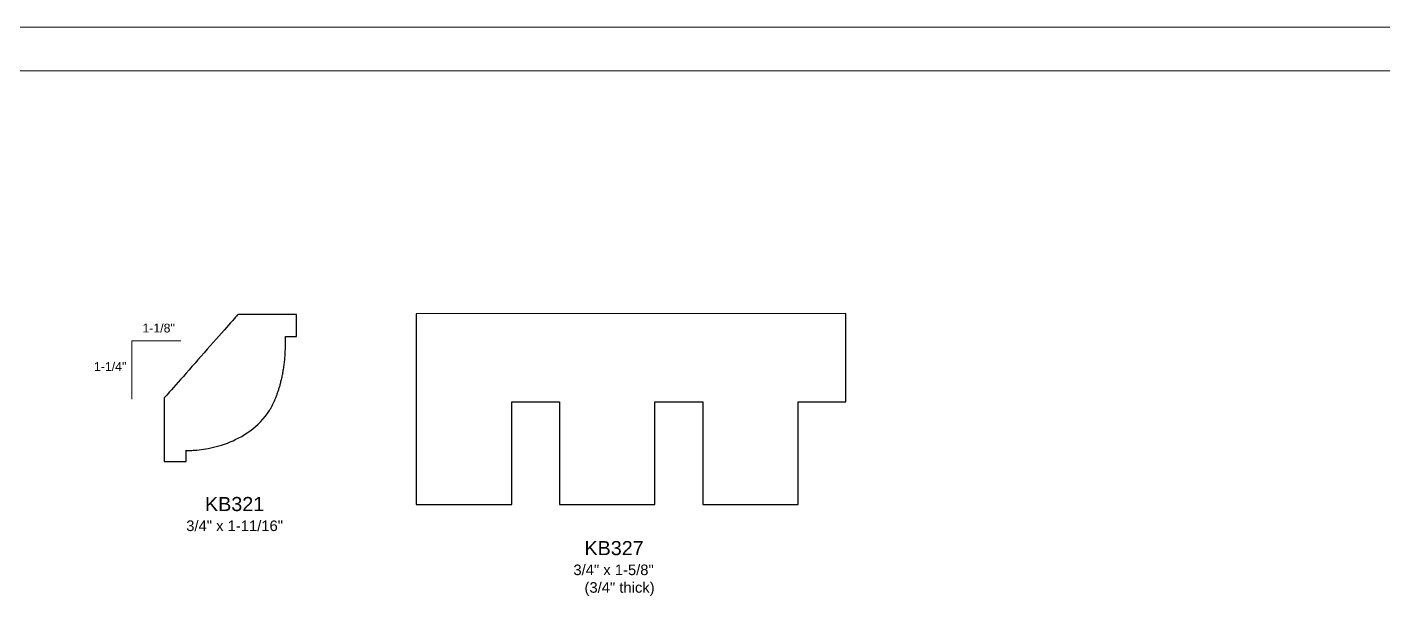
# Model space of a CAD drawing. Extents: x -7.6 to 46.7, y -17.5 to 21.1.
# Drawn here: x 22.52 to 34.05, y 16.22 to 21.06 of the extents above; entities that cross this region are included whole.
import ezdxf

# ---------------------------------------------------------------- set-up
doc = ezdxf.new("R2010")
doc.units = 0
doc.header["$MEASUREMENT"] = 0
doc.layers.add('DO NOT PLOT', color=2, linetype='Continuous', plot=False)

# ---------------------------------------------------------------- blocks, each defined once
blk = doc.blocks.new('KB321')
at = {"flags": 128}
blk.add_lwpolyline([(0.627, 0.712), (0.626, 0.71), (0.621, 0.706), (0.615, 0.698), (0.606, 0.688), (0.594, 0.675), (0.581, 0.659), (0.565, 0.642), (0.548, 0.622), (0.529, 0.601), (0.509, 0.578), (0.487, 0.553), (0.465, 0.528), (0.441, 0.501), (0.416, 0.473), (0.391, 0.445), (0.366, 0.416), (0.34, 0.386), (0.314, 0.357), (0.287, 0.327), (0.262, 0.298), (0.236, 0.269), (0.211, 0.24), (0.186, 0.212), (0.163, 0.185), (0.14, 0.16), (0.118, 0.135), (0.098, 0.112), (0.079, 0.091), (0.062, 0.071), (0.046, 0.054), (0.033, 0.039), (0.022, 0.026), (0.012, 0.015), (0.006, 0.008), (0.001, 0.003), (0, 0.001), (0, 0), (0, -0.004), (0, -0.009), (0, -0.017), (0, -0.027), (0, -0.039), (0, -0.052), (0, -0.067), (0, -0.083), (0, -0.1), (0, -0.119), (0, -0.138), (0, -0.159), (0, -0.18), (0, -0.201), (0, -0.223), (0, -0.246), (0, -0.268), (0, -0.291), (0, -0.313), (0, -0.335), (0, -0.357), (0, -0.378), (0, -0.398), (0, -0.417), (0, -0.436), (0, -0.453), (0, -0.47), (0, -0.484), (0, -0.498), (0, -0.509), (0, -0.519), (0, -0.527), (0, -0.533), (0, -0.536), (0, -0.538), (0, -0.538), (0.002, -0.538), (0.004, -0.538), (0.006, -0.538), (0.01, -0.538), (0.014, -0.538), (0.019, -0.538), (0.024, -0.538), (0.029, -0.538), (0.035, -0.538), (0.042, -0.538), (0.049, -0.538), (0.056, -0.538), (0.063, -0.538), (0.071, -0.538), (0.078, -0.538), (0.086, -0.538), (0.094, -0.538), (0.102, -0.538), (0.109, -0.538), (0.117, -0.538), (0.124, -0.538), (0.132, -0.538), (0.139, -0.538), (0.146, -0.538), (0.152, -0.538), (0.158, -0.538), (0.164, -0.538), (0.169, -0.538), (0.174, -0.538), (0.178, -0.538), (0.181, -0.538), (0.184, -0.538), (0.186, -0.538), (0.187, -0.538), (0.187, -0.538), (0.187, -0.537), (0.187, -0.537), (0.187, -0.536), (0.187, -0.534), (0.187, -0.533), (0.187, -0.531), (0.187, -0.528), (0.187, -0.526), (0.187, -0.523), (0.187, -0.52), (0.187, -0.517), (0.187, -0.513), (0.187, -0.51), (0.187, -0.506), (0.187, -0.502), (0.187, -0.499), (0.187, -0.495), (0.187, -0.491), (0.187, -0.487), (0.187, -0.483), (0.187, -0.479), (0.187, -0.475), (0.187, -0.472), (0.187, -0.468), (0.187, -0.465), (0.187, -0.462), (0.187, -0.459), (0.187, -0.456), (0.187, -0.453), (0.187, -0.451), (0.187, -0.449), (0.187, -0.447), (0.187, -0.446), (0.187, -0.445), (0.187, -0.444), (0.187, -0.444), (0.193, -0.445), (0.201, -0.445), (0.211, -0.445), (0.221, -0.445), (0.234, -0.445), (0.247, -0.444), (0.262, -0.443), (0.278, -0.442), (0.296, -0.44), (0.314, -0.438), (0.333, -0.435), (0.353, -0.431), (0.374, -0.428), (0.396, -0.423), (0.418, -0.418), (0.441, -0.412), (0.464, -0.406), (0.488, -0.399), (0.512, -0.391), (0.537, -0.382), (0.561, -0.372), (0.586, -0.362), (0.61, -0.35), (0.635, -0.338), (0.659, -0.325), (0.684, -0.31), (0.707, -0.295), (0.731, -0.278), (0.754, -0.261), (0.777, -0.242), (0.798, -0.222), (0.82, -0.201), (0.84, -0.179), (0.859, -0.155), (0.878, -0.13), (0.896, -0.104), (0.899, -0.098), (0.902, -0.093), (0.906, -0.087), (0.909, -0.081), (0.912, -0.076), (0.915, -0.07), (0.919, -0.064), (0.922, -0.058), (0.925, -0.052), (0.928, -0.046), (0.931, -0.04), (0.933, -0.034), (0.936, -0.028), (0.939, -0.022), (0.942, -0.015), (0.945, -0.009), (0.947, -0.003), (0.95, 0.004), (0.952, 0.011), (0.955, 0.017), (0.958, 0.024), (0.96, 0.031), (0.962, 0.037), (0.965, 0.044), (0.967, 0.051), (0.97, 0.058), (0.972, 0.065), (0.974, 0.073), (0.976, 0.08), (0.978, 0.087), (0.981, 0.094), (0.983, 0.102), (0.985, 0.109), (0.987, 0.117), (0.989, 0.124), (0.991, 0.132), (0.993, 0.141), (0.995, 0.151), (0.998, 0.16), (1, 0.169), (1.002, 0.179), (1.004, 0.188), (1.006, 0.198), (1.008, 0.208), (1.01, 0.218), (1.012, 0.228), (1.013, 0.238), (1.015, 0.248), (1.017, 0.259), (1.018, 0.269), (1.02, 0.28), (1.021, 0.29), (1.022, 0.301), (1.024, 0.312), (1.025, 0.323), (1.026, 0.334), (1.027, 0.345), (1.028, 0.356), (1.029, 0.367), (1.029, 0.379), (1.03, 0.39), (1.03, 0.402), (1.031, 0.414), (1.031, 0.426), (1.032, 0.438), (1.032, 0.45), (1.032, 0.462), (1.032, 0.474), (1.032, 0.487), (1.032, 0.499), (1.031, 0.512), (1.031, 0.525), (1.031, 0.525), (1.032, 0.525), (1.033, 0.525), (1.034, 0.525), (1.036, 0.525), (1.038, 0.525), (1.04, 0.525), (1.043, 0.525), (1.046, 0.525), (1.049, 0.525), (1.052, 0.525), (1.055, 0.525), (1.059, 0.525), (1.062, 0.525), (1.066, 0.525), (1.07, 0.525), (1.074, 0.524), (1.078, 0.524), (1.082, 0.524), (1.086, 0.524), (1.089, 0.524), (1.093, 0.524), (1.097, 0.524), (1.1, 0.524), (1.104, 0.524), (1.107, 0.524), (1.11, 0.524), (1.113, 0.524), (1.115, 0.524), (1.118, 0.524), (1.12, 0.524), (1.121, 0.524), (1.123, 0.524), (1.124, 0.524), (1.124, 0.524), (1.125, 0.524), (1.125, 0.525), (1.125, 0.526), (1.125, 0.528), (1.125, 0.531), (1.125, 0.534), (1.125, 0.538), (1.125, 0.543), (1.125, 0.548), (1.125, 0.554), (1.125, 0.56), (1.125, 0.566), (1.125, 0.573), (1.125, 0.58), (1.125, 0.587), (1.125, 0.595), (1.125, 0.603), (1.125, 0.61), (1.125, 0.618), (1.125, 0.626), (1.125, 0.634), (1.125, 0.641), (1.125, 0.649), (1.125, 0.656), (1.125, 0.663), (1.125, 0.67), (1.125, 0.677), (1.125, 0.683), (1.125, 0.688), (1.125, 0.693), (1.125, 0.698), (1.125, 0.702), (1.125, 0.705), (1.125, 0.708), (1.125, 0.71), (1.125, 0.711), (1.125, 0.712), (1.123, 0.712), (1.12, 0.712), (1.115, 0.712), (1.108, 0.712), (1.098, 0.712), (1.088, 0.712), (1.075, 0.712), (1.062, 0.712), (1.047, 0.712), (1.031, 0.712), (1.014, 0.712), (0.996, 0.712), (0.977, 0.712), (0.957, 0.712), (0.937, 0.712), (0.917, 0.712), (0.897, 0.712), (0.876, 0.712), (0.855, 0.712), (0.835, 0.712), (0.814, 0.712), (0.794, 0.712), (0.775, 0.712), (0.756, 0.712), (0.738, 0.712), (0.721, 0.712), (0.705, 0.712), (0.69, 0.712), (0.676, 0.712), (0.664, 0.712), (0.653, 0.712), (0.644, 0.712), (0.637, 0.712), (0.632, 0.712), (0.628, 0.712)], dxfattribs=at)
blk = doc.blocks.new('KB327')
for p, q in [((0.406, 0.75), (-3.249, 0.749)), ((-3.249, 0.749), (-3.249, -0.874)), ((0.406, 0), (0.406, 0.75)), ((-2.436, -0.874), (-2.436, 0)), ((-2.436, 0), (-2.03, 0)), ((-2.03, 0), (-2.03, -0.874)), ((-1.218, -0.874), (-1.218, 0)), ((-1.218, 0), (-0.812, 0)), ((-0.812, 0), (-0.812, -0.874)), ((0, -0.874), (0, 0)), ((0, 0), (0.406, 0)), ((-3.249, -0.874), (-2.436, -0.874)), ((-2.03, -0.874), (-1.218, -0.874)), ((-0.812, -0.874), (0, -0.874))]:
    blk.add_line(p, q)

msp = doc.modelspace()

# ---------------------------------------------------------------- linework, layer by layer
at = {"linetype": 'Continuous', "lineweight": 0}
for p, q in [((-7.169, 20.688), (46.379, 20.688)), ((23.829, 18.39), (23.411, 18.39)), ((23.411, 18.39), (23.411, 17.894))]:
    msp.add_line(p, q, dxfattribs=at)
at = {"layer": 'DO NOT PLOT', "linetype": 'Continuous', "lineweight": 0}
msp.add_line((-7.635, 21.061), (46.742, 21.061), dxfattribs=at)

# ---------------------------------------------------------------- block references
at = {"linetype": 'Continuous'}
for name, p in [('KB321', (23.687, 17.903)), ('KB327', (29.079, 17.872))]:
    msp.add_blockref(name, p, dxfattribs=at)

# ---------------------------------------------------------------- texts
at = {"linetype": 'Continuous', "lineweight": 0}
for s, insert, char_height, width, attachment_point in [('{\\fArial|b0|i0|c0|p34;\\H0.75x;\\W3.8716; \\W1;1-1/8"}', (23.389, 18.537), 0.1, 0.48999, 1), ('{\\fArial|b0|i0|c0|p34;\\H0.75x;\\W3.8716; \\W1;1-1/4"}', (22.977, 18.21), 0.1, 0.48999, 1), ('{\\fArial|b0|i0|c0|p34;KB321\\P\\H0.75x;3/4" x 1-11/16"}', (24.286, 17.062), 0.12, 1.0975, 2), ('{\\fArial|b0|i0|c0|p34;\\H1.2x;\\W6.0939;  \\W1;KB327\\P\\H0.75x;\\W6.7745;  \\W1;3/4" x 1-5/8"\\P\\W8.1252;  \\W1;(3/4" thick)\\H1.3333x;\\P\\H0.75x;\\W6.7744;  \\W1;\\P\\W7.7234;   }', (26.694, 16.687), 0.1, 1.61877, 1)]:
    msp.add_mtext(s, dxfattribs=dict(at, insert=insert, char_height=char_height, width=width, attachment_point=attachment_point))

doc.saveas('drawing.dxf')
